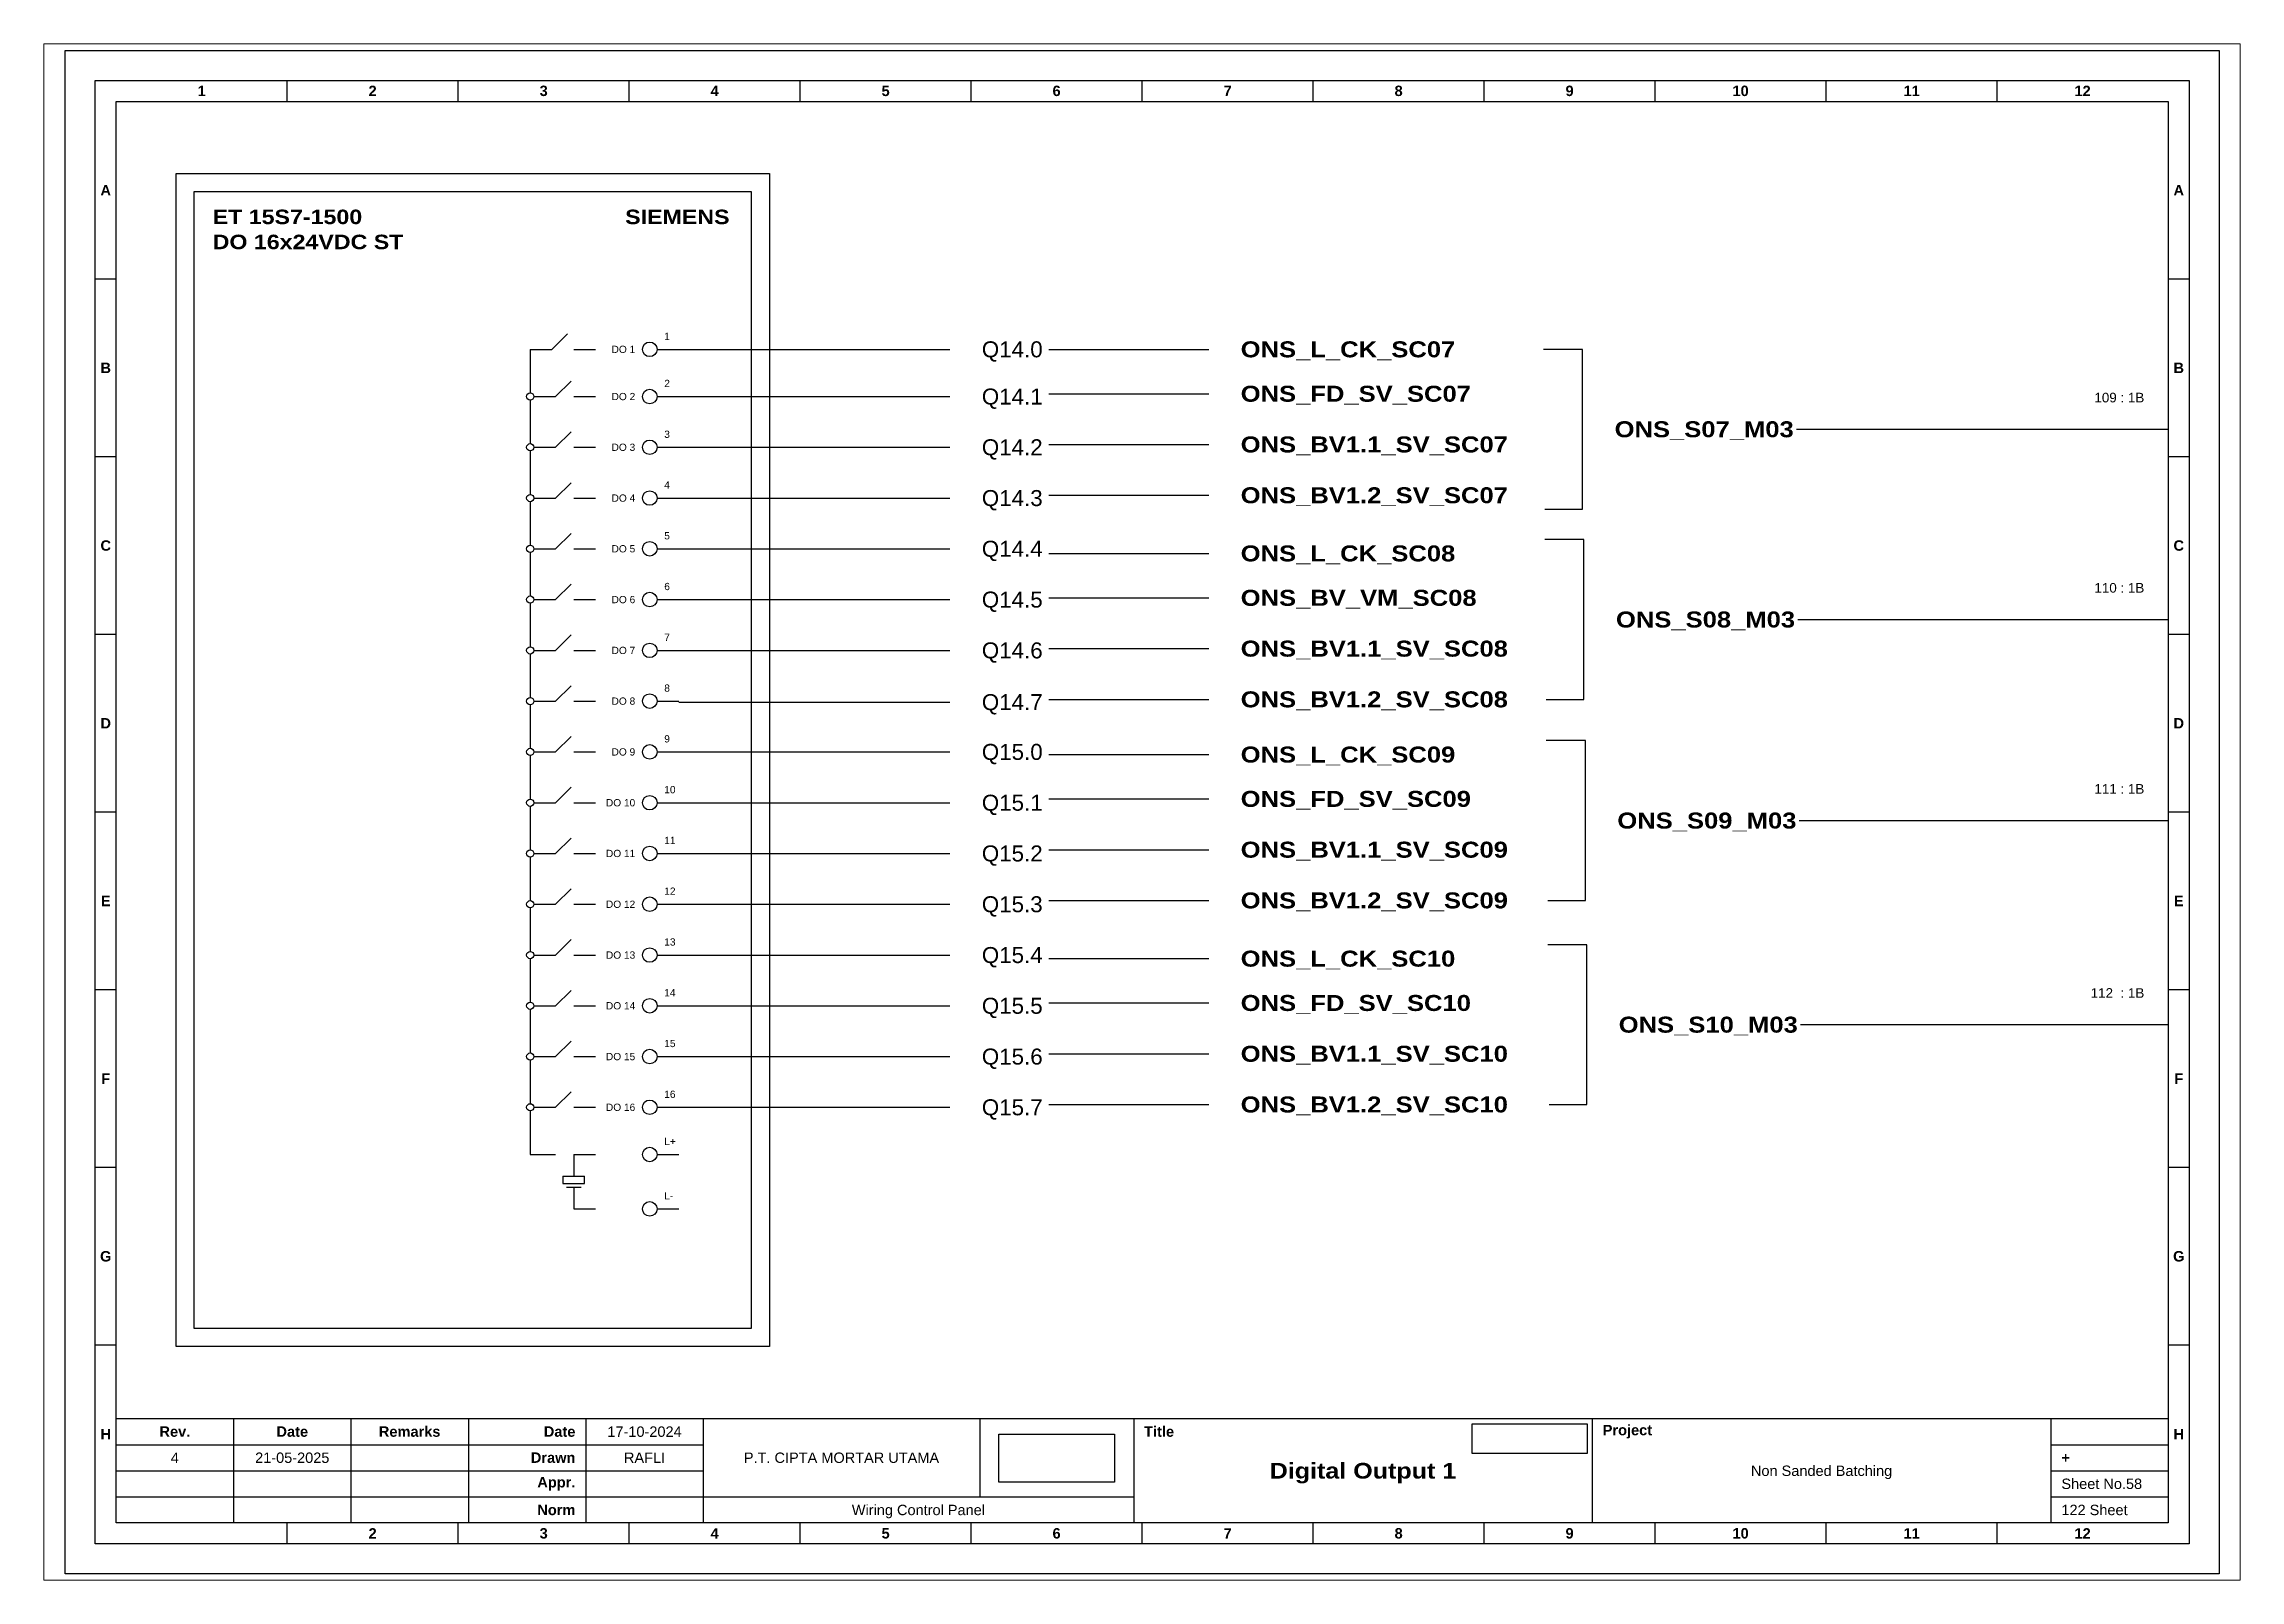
# Paper-space layout 'Card DO 1' of a CAD drawing. Header units: centimetres, sheet in millimetres. Extents: x 0 to 821, y 0 to 574.
# The model-space entities are those that its viewports show. They can reach past a viewport. Long polylines and large blocks are cut down to what shows.
import ezdxf
from ezdxf.enums import TextEntityAlignment as Align

# ---------------------------------------------------------------- set-up
doc = ezdxf.new("R2010")
doc.units = ezdxf.units.CM
doc.header["$MEASUREMENT"] = 0
doc.layers.add('MU Project Line', color=7, linetype='Continuous', lineweight=0, true_color=0xfefefe)
doc.styles.add('Bold', font='ariblk.ttf', dxfattribs={"height": 25.4})
doc.styles.get("Standard").update_dxf_attribs({"font": 'arial.ttf'})
picture_1 = doc.add_image_def('image1.png', size_in_pixel=(2048, 847))
picture_2 = doc.add_image_def('image2.png', size_in_pixel=(2092, 542))

# ---------------------------------------------------------------- blocks, each defined once
blk = doc.blocks.new('KOP MU PROJECT')
at = {"color": 6, "ltscale": 50}
for p, q in [((27.74, 184.05), (27.74, 186.66)), ((49.13, 184.05), (49.13, 186.66)), ((70.51, 184.05), (70.51, 186.66)), ((91.89, 184.05), (91.89, 186.66)), ((113.27, 184.05), (113.27, 186.66)), ((134.66, 184.05), (134.66, 186.66)), ((156.04, 184.05), (156.04, 186.66)), ((177.42, 184.05), (177.42, 186.66)), ((198.8, 184.05), (198.8, 186.66)), ((220.19, 184.05), (220.19, 186.66)), ((241.57, 184.05), (241.57, 186.66)), ((6.36, 161.84), (3.75, 161.84)), ((265.59, 161.84), (262.98, 161.84)), ((6.36, 139.63), (3.75, 139.63)), ((265.59, 139.63), (262.98, 139.63)), ((6.36, 117.42), (3.75, 117.42)), ((265.59, 117.42), (262.98, 117.42)), ((6.36, 95.22), (3.75, 95.22)), ((265.59, 95.22), (262.98, 95.22)), ((6.36, 73.01), (3.75, 73.01)), ((265.59, 73.01), (262.98, 73.01)), ((6.36, 50.8), (3.75, 50.8)), ((265.59, 50.8), (262.98, 50.8)), ((6.36, 28.59), (3.75, 28.59)), ((265.59, 28.59), (262.98, 28.59)), ((27.74, 3.75), (27.74, 6.36)), ((49.13, 3.75), (49.13, 6.36)), ((70.51, 3.75), (70.51, 6.36)), ((91.89, 3.75), (91.89, 6.36)), ((113.27, 3.75), (113.27, 6.36)), ((134.66, 3.75), (134.66, 6.36)), ((156.04, 3.75), (156.04, 6.36)), ((177.42, 3.75), (177.42, 6.36)), ((198.8, 3.75), (198.8, 6.36)), ((220.19, 3.75), (220.19, 6.36)), ((241.57, 3.75), (241.57, 6.36))]:
    blk.add_line(p, q, dxfattribs=at)
at = {"ltscale": 50}
for p, q in [((6.36, 19.41), (262.98, 19.41)), ((21.04, 19.41), (21.04, 6.36)), ((35.72, 19.41), (35.72, 6.36)), ((50.41, 19.41), (50.41, 6.36)), ((65.09, 19.41), (65.09, 6.36)), ((79.77, 19.41), (79.77, 6.36)), ((114.35, 19.41), (114.35, 9.62)), ((133.6, 19.41), (133.6, 6.36)), ((190.95, 19.41), (190.95, 6.36)), ((248.3, 19.41), (248.3, 6.36)), ((6.36, 16.15), (79.77, 16.15)), ((248.3, 16.15), (262.98, 16.15)), ((6.36, 12.89), (79.77, 12.89)), ((248.3, 12.89), (262.98, 12.89)), ((6.36, 9.62), (133.6, 9.62)), ((248.3, 9.62), (262.98, 9.62))]:
    blk.add_line(p, q, dxfattribs=at)
at = {"color": 1, "ltscale": 50}
blk.add_lwpolyline([(269.34, 0), (0, 0), (0, 190.41), (269.34, 190.41)], close=True, dxfattribs=at)
at = {"color": 6, "ltscale": 50}
for points in [[(265.59, 3.75), (3.75, 3.75), (3.75, 186.66), (265.59, 186.66)], [(262.98, 6.36), (6.36, 6.36), (6.36, 184.05), (262.98, 184.05)]]:
    blk.add_lwpolyline(points, close=True, dxfattribs=at)
at = {"ltscale": 50, "char_height": 1.305, "attachment_point": 4}
for s, width, heights, insert in [('\\pxqc;{\\fArial|b1|i0|c0|p34;1}', 21.3825, [2.51], (6.36, 185.36)), ('\\pxqc;{\\fArial|b1|i0|c0|p34;2}', 21.3825, [2.51], (27.74, 185.36)), ('\\pxqc;{\\fArial|b1|i0|c0|p34;3}', 21.3825, [2.51], (49.13, 185.36)), ('\\pxqc;{\\fArial|b1|i0|c0|p34;4}', 21.3825, [2.51], (70.51, 185.36)), ('\\pxqc;{\\fArial|b1|i0|c0|p34;5}', 21.3825, [2.51], (91.89, 185.36)), ('\\pxqc;{\\fArial|b1|i0|c0|p34;6}', 21.3825, [2.51], (113.27, 185.36)), ('\\pxqc;{\\fArial|b1|i0|c0|p34;7}', 21.3825, [2.51], (134.66, 185.36)), ('\\pxqc;{\\fArial|b1|i0|c0|p34;8}', 21.3825, [2.51], (156.04, 185.36)), ('\\pxqc;{\\fArial|b1|i0|c0|p34;9}', 21.3825, [2.51], (177.42, 185.36)), ('\\pxqc;{\\fArial|b1|i0|c0|p34;10}', 21.3825, [2.51], (198.8, 185.36)), ('\\pxqc;{\\fArial|b1|i0|c0|p34;11}', 21.3825, [2.51], (220.19, 185.36)), ('\\pxqc;{\\fArial|b1|i0|c0|p34;12}', 21.3825, [2.51], (241.57, 185.36)), ('\\pxqc;{\\fArial|b1|i0|c0|p34;A}', 2.61, [2.51], (3.75, 172.95)), ('\\pxqc;{\\fArial|b1|i0|c0|p34;A}', 2.61, [2.51], (262.98, 172.95)), ('\\pxqc;{\\fArial|b1|i0|c0|p34;B}', 2.61, [2.51], (3.75, 150.74)), ('\\pxqc;{\\fArial|b1|i0|c0|p34;B}', 2.61, [2.51], (262.98, 150.74)), ('\\pxqc;{\\fArial|b1|i0|c0|p34;C}', 2.61, [2.51], (3.75, 128.53)), ('\\pxqc;{\\fArial|b1|i0|c0|p34;C}', 2.61, [2.51], (262.98, 128.53)), ('\\pxqc;{\\fArial|b1|i0|c0|p34;D}', 2.61, [2.51], (3.75, 106.32)), ('\\pxqc;{\\fArial|b1|i0|c0|p34;D}', 2.61, [2.51], (262.98, 106.32)), ('\\pxqc;{\\fArial|b1|i0|c0|p34;E}', 2.61, [2.51], (3.75, 84.11)), ('\\pxqc;{\\fArial|b1|i0|c0|p34;E}', 2.61, [2.51], (262.98, 84.11)), ('\\pxqc;{\\fArial|b1|i0|c0|p34;F}', 2.61, [2.51], (3.75, 61.9)), ('\\pxqc;{\\fArial|b1|i0|c0|p34;F}', 2.61, [2.51], (262.98, 61.9)), ('\\pxqc;{\\fArial|b1|i0|c0|p34;G}', 2.61, [2.51], (3.75, 39.69)), ('\\pxqc;{\\fArial|b1|i0|c0|p34;G}', 2.61, [2.51], (262.98, 39.69)), ('\\pxqc;{\\fArial|b1|i0|c0|p34;H}', 2.61, [2.51], (3.75, 17.47)), ('\\pxqc;{\\fArial|b1|i0|c0|p34;Rev.}', 14.6811, [2.88], (6.36, 17.78)), ('\\pxqc;{\\fArial|b1|i0|c0|p34;Date}', 14.6811, [2.88], (21.04, 17.78)), ('\\pxqc;{\\fArial|b1|i0|c0|p34;Remarks}', 14.6811, [2.88], (35.72, 17.78)), ('\\pxqr;{\\fArial|b1|i0|c0|p34;Date}', 13.3761, [2.88], (50.41, 17.78)), ('\\pxql;{\\fArial|b1|i0|c0|p34;Title}', 50.2419, [2.88], (134.9, 17.78)), ('\\pxql;{\\fArial|b1|i0|c0|p34;Project}', 50.2419, [2.88], (192.25, 17.78)), ('\\pxqc;{\\fArial|b1|i0|c0|p34;H}', 2.61, [2.51], (262.98, 17.47)), ('\\pxqr;{\\fArial|b1|i0|c0|p34;Drawn}', 13.3761, [2.88], (50.41, 14.52)), ('\\pxql;{\\fArial|b1|i0|c0|p34;+}', 14.6811, [2.88], (249.61, 14.52)), ('\\pxqr;{\\fArial|b1|i0|c0|p34;Appr.}', 13.3761, [2.88], (50.41, 11.26)), ('\\pxqr;{\\fArial|b1|i0|c0|p34;Norm}', 13.3761, [2.88], (50.41, 7.99)), ('\\pxqc;{\\fArial|b1|i0|c0|p34;2}', 21.3825, [2.51], (27.74, 5.06)), ('\\pxqc;{\\fArial|b1|i0|c0|p34;3}', 21.3825, [2.51], (49.13, 5.06)), ('\\pxqc;{\\fArial|b1|i0|c0|p34;4}', 21.3825, [2.51], (70.51, 5.06)), ('\\pxqc;{\\fArial|b1|i0|c0|p34;5}', 21.3825, [2.51], (91.89, 5.06)), ('\\pxqc;{\\fArial|b1|i0|c0|p34;6}', 21.3825, [2.51], (113.27, 5.06)), ('\\pxqc;{\\fArial|b1|i0|c0|p34;7}', 21.3825, [2.51], (134.66, 5.06)), ('\\pxqc;{\\fArial|b1|i0|c0|p34;8}', 21.3825, [2.51], (156.04, 5.06)), ('\\pxqc;{\\fArial|b1|i0|c0|p34;9}', 21.3825, [2.51], (177.42, 5.06)), ('\\pxqc;{\\fArial|b1|i0|c0|p34;10}', 21.3825, [2.51], (198.8, 5.06)), ('\\pxqc;{\\fArial|b1|i0|c0|p34;11}', 21.3825, [2.51], (220.19, 5.06)), ('\\pxqc;{\\fArial|b1|i0|c0|p34;12}', 21.3825, [2.51], (241.57, 5.06))]:
    blk.add_mtext_dynamic_manual_height_columns(s, width=width, gutter_width=0.0326, heights=heights, dxfattribs=dict(at, insert=insert))
at = {"ltscale": 50}
for tag, p in [('DATECREATED', (72.43, 17.78)), ('REV', (13.7, 14.52)), ('REVDATE', (28.38, 14.52)), ('REMARKS', (43.06, 14.52)), ('DRAWN', (72.43, 14.52)), ('COMPANY', (97.06, 14.52)), ('APPR', (72.43, 11.26)), ('PROJECT', (219.62, 12.89)), ('NORM', (72.43, 7.99)), ('DRAWINGCATEGORY', (106.68, 7.99)), ('DESCRIPTION', (162.27, 10.03))]:
    blk.add_attdef(tag, text='', height=1.3, dxfattribs=at).set_placement(p, align=Align.MIDDLE_CENTER)
at = {"ltscale": 50, "style": 'Bold'}
blk.add_attdef('TITLE', text='', height=1.96, dxfattribs=at).set_placement((162.27, 12.89), align=Align.MIDDLE_CENTER)
at = {"ltscale": 50}
for tag, p in [('SHEETNUMBER', (249.61, 11.26)), ('TOTALSHEET', (249.61, 7.99))]:
    blk.add_attdef(tag, text='', height=1.3, dxfattribs=at).set_placement(p, align=Align.MIDDLE_LEFT)
image = blk.add_image(picture_1, insert=(116.72, 11.48), size_in_units=(14.5, 6), dxfattribs=at)
image.dxf.flags = 15
image = blk.add_image(picture_2, insert=(175.94, 15.04), size_in_units=(14.36, 3.72), dxfattribs=at)
image.dxf.flags = 15

msp = doc.modelspace()

# ---------------------------------------------------------------- linework, layer by layer
at = {"ltscale": 50}
for p, q in [((1021.62, 1280.68), (1023.54, 1282.6)), ((1018.9, 1280.68), (1021.62, 1280.68)), ((1018.9, 1280.68), (1018.9, 1275.24)), ((1024.34, 1280.68), (1027.06, 1280.68)), ((1018.9, 1274.33), (1018.9, 1268.89)), ((1019.35, 1274.78), (1022.07, 1274.78)), ((1022.07, 1274.78), (1024, 1276.71)), ((1024.34, 1274.78), (1027.06, 1274.78)), ((1022.07, 1268.44), (1024, 1270.36)), ((1018.9, 1267.98), (1018.9, 1262.55)), ((1019.35, 1268.44), (1022.07, 1268.44)), ((1024.34, 1268.44), (1027.06, 1268.44)), ((1022.07, 1262.09), (1024, 1264.01)), ((1018.9, 1261.64), (1018.9, 1256.2)), ((1019.35, 1262.09), (1022.07, 1262.09)), ((1024.34, 1262.09), (1027.06, 1262.09)), ((1018.9, 1255.29), (1018.9, 1249.85)), ((1019.35, 1255.75), (1022.07, 1255.75)), ((1022.07, 1255.75), (1024, 1257.67)), ((1024.34, 1255.75), (1027.06, 1255.75)), ((1022.07, 1249.4), (1024, 1251.32)), ((1018.9, 1248.95), (1018.9, 1243.51)), ((1019.35, 1249.4), (1022.07, 1249.4)), ((1024.34, 1249.4), (1027.06, 1249.4)), ((1022.07, 1243.05), (1024, 1244.98)), ((1018.9, 1242.6), (1018.9, 1237.16)), ((1019.35, 1243.05), (1022.07, 1243.05)), ((1024.34, 1243.05), (1027.06, 1243.05)), ((1022.07, 1236.71), (1024, 1238.63)), ((1018.9, 1236.25), (1018.9, 1230.81)), ((1019.35, 1236.71), (1022.07, 1236.71)), ((1024.34, 1236.71), (1027.06, 1236.71)), ((1019.35, 1230.36), (1022.07, 1230.36)), ((1022.07, 1230.36), (1024, 1232.28)), ((1024.34, 1230.36), (1027.06, 1230.36)), ((1018.9, 1229.91), (1018.9, 1224.47)), ((1022.07, 1224.01), (1024, 1225.94)), ((1018.9, 1223.56), (1018.9, 1218.12)), ((1019.35, 1224.01), (1022.07, 1224.01)), ((1024.34, 1224.01), (1027.06, 1224.01)), ((1022.07, 1217.67), (1024, 1219.59)), ((1018.9, 1217.21), (1018.9, 1211.77)), ((1019.35, 1217.67), (1022.07, 1217.67)), ((1024.34, 1217.67), (1027.06, 1217.67)), ((1019.35, 1211.32), (1022.07, 1211.32)), ((1022.07, 1211.32), (1024, 1213.24)), ((1024.34, 1211.32), (1027.06, 1211.32)), ((1018.9, 1210.87), (1018.9, 1205.43)), ((1022.07, 1204.97), (1024, 1206.9)), ((1018.9, 1204.52), (1018.9, 1199.08)), ((1019.35, 1204.97), (1022.07, 1204.97)), ((1024.34, 1204.97), (1027.06, 1204.97)), ((1022.07, 1198.63), (1024, 1200.55)), ((1018.9, 1198.18), (1018.9, 1192.74)), ((1019.35, 1198.63), (1022.07, 1198.63)), ((1024.34, 1198.63), (1027.06, 1198.63)), ((1019.35, 1192.28), (1022.07, 1192.28)), ((1022.07, 1192.28), (1024, 1194.21)), ((1024.34, 1192.28), (1027.06, 1192.28)), ((1018.9, 1191.83), (1018.9, 1186.39)), ((1022.07, 1185.94), (1024, 1187.86)), ((1018.9, 1185.48), (1018.9, 1180.04)), ((1019.35, 1185.94), (1022.07, 1185.94)), ((1024.34, 1185.94), (1027.06, 1185.94)), ((1018.9, 1180.04), (1022.07, 1180.04)), ((1024.34, 1180.04), (1027.06, 1180.04)), ((1024.34, 1180.04), (1024.34, 1177.32)), ((1022.98, 1177.32), (1025.7, 1177.32)), ((1022.98, 1177.32), (1022.98, 1176.43)), ((1022.98, 1176.43), (1025.7, 1176.43)), ((1023.43, 1175.96), (1025.25, 1175.96)), ((1024.34, 1175.96), (1024.34, 1173.24)), ((1025.7, 1176.43), (1025.7, 1177.32)), ((1024.34, 1173.24), (1027.06, 1173.24))]:
    msp.add_line(p, q, dxfattribs=at)
at = {"color": 6, "ltscale": 50}
for p, q in [((1034.75, 1280.68), (1037.47, 1280.68)), ((1034.75, 1274.78), (1037.47, 1274.78)), ((1034.75, 1268.44), (1037.47, 1268.44)), ((1034.75, 1262.09), (1037.47, 1262.09)), ((1034.75, 1255.75), (1037.47, 1255.75)), ((1034.75, 1249.4), (1037.47, 1249.4)), ((1034.75, 1243.05), (1037.47, 1243.05)), ((1034.75, 1236.71), (1037.47, 1236.71)), ((1034.75, 1230.36), (1037.47, 1230.36)), ((1034.75, 1224.01), (1037.47, 1224.01)), ((1034.75, 1217.67), (1037.47, 1217.67)), ((1034.75, 1211.32), (1037.47, 1211.32)), ((1034.75, 1204.97), (1037.47, 1204.97)), ((1034.75, 1198.63), (1037.47, 1198.63)), ((1034.75, 1192.28), (1037.47, 1192.28)), ((1034.75, 1185.94), (1037.47, 1185.94)), ((1034.75, 1180.04), (1037.47, 1180.04)), ((1034.75, 1173.24), (1037.47, 1173.24))]:
    msp.add_line(p, q, dxfattribs=at)
at = {"color": 146, "ltscale": 50, "true_color": 0x105689}
for p, q in [((1037.47, 1280.68), (1071.37, 1280.68)), ((1083.74, 1280.68), (1103.74, 1280.68)), ((1150.5, 1280.68), (1145.62, 1280.68)), ((1150.5, 1260.71), (1150.5, 1280.68)), ((1037.47, 1274.78), (1071.37, 1274.78)), ((1083.74, 1275.13), (1103.74, 1275.13)), ((1083.74, 1268.79), (1103.74, 1268.79)), ((1177.25, 1270.69), (1223.74, 1270.69)), ((1037.47, 1268.44), (1071.37, 1268.44)), ((1037.47, 1262.09), (1071.37, 1262.09)), ((1083.74, 1262.44), (1103.74, 1262.44)), ((1145.79, 1260.71), (1150.5, 1260.71)), ((1037.47, 1255.75), (1071.37, 1255.75)), ((1083.74, 1255.17), (1103.74, 1255.17)), ((1150.67, 1256.9), (1145.79, 1256.9)), ((1150.67, 1236.93), (1150.67, 1256.9)), ((1083.74, 1249.62), (1103.74, 1249.62)), ((1037.47, 1249.4), (1071.37, 1249.4)), ((1177.42, 1246.91), (1223.74, 1246.91)), ((1037.47, 1243.05), (1071.37, 1243.05)), ((1083.74, 1243.27), (1103.74, 1243.27)), ((1037.47, 1236.58), (1071.37, 1236.58)), ((1083.74, 1236.93), (1103.74, 1236.93)), ((1145.96, 1236.93), (1150.67, 1236.93)), ((1037.47, 1230.36), (1071.37, 1230.36)), ((1150.84, 1231.77), (1145.96, 1231.77)), ((1150.84, 1211.8), (1150.84, 1231.77)), ((1083.74, 1230.03), (1103.74, 1230.03)), ((1037.47, 1224.01), (1071.37, 1224.01)), ((1083.74, 1224.49), (1103.74, 1224.49)), ((1177.59, 1221.78), (1223.74, 1221.78)), ((1037.47, 1217.67), (1071.37, 1217.67)), ((1083.74, 1218.14), (1103.74, 1218.14)), ((1037.47, 1211.32), (1071.37, 1211.32)), ((1083.74, 1211.8), (1103.74, 1211.8)), ((1146.14, 1211.8), (1150.84, 1211.8)), ((1151.01, 1206.25), (1146.14, 1206.25)), ((1151.01, 1186.29), (1151.01, 1206.25)), ((1037.47, 1204.97), (1071.37, 1204.97)), ((1083.74, 1204.52), (1103.74, 1204.52)), ((1037.47, 1198.63), (1071.37, 1198.63)), ((1083.74, 1198.98), (1103.74, 1198.98)), ((1177.76, 1196.27), (1223.74, 1196.27)), ((1037.47, 1192.28), (1071.37, 1192.28)), ((1083.74, 1192.63), (1103.74, 1192.63)), ((1037.47, 1185.94), (1071.37, 1185.94)), ((1083.74, 1186.29), (1103.74, 1186.29)), ((1146.31, 1186.29), (1151.01, 1186.29))]:
    msp.add_line(p, q, dxfattribs=at)
at = {"ltscale": 50}
msp.add_lwpolyline([(974.62, 1302.67), (1048.81, 1302.67), (1048.81, 1156.04), (974.62, 1156.04)], close=True, dxfattribs=at)
at = {"color": 6, "ltscale": 50}
msp.add_lwpolyline([(976.89, 1300.41), (1046.54, 1300.41), (1046.54, 1158.31), (976.89, 1158.31)], close=True, dxfattribs=at)
at = {"color": 6, "ltscale": 500}
for centre in [(1033.85, 1280.68), (1033.85, 1274.78), (1033.85, 1268.44), (1033.85, 1262.09), (1033.85, 1255.75), (1033.85, 1249.4), (1033.85, 1243.05), (1033.85, 1236.71), (1033.85, 1230.36), (1033.85, 1224.01), (1033.85, 1217.67), (1033.85, 1211.32), (1033.85, 1204.97), (1033.85, 1198.63), (1033.85, 1192.28), (1033.85, 1185.94), (1033.85, 1180.04), (1033.85, 1173.24)]:
    msp.add_circle(centre, 0.907, dxfattribs=at)
at = {"ltscale": 500}
for centre in [(1018.9, 1274.78), (1018.9, 1268.44), (1018.9, 1262.09), (1018.9, 1255.75), (1018.9, 1249.4), (1018.9, 1243.05), (1018.9, 1236.71), (1018.9, 1230.36), (1018.9, 1224.01), (1018.9, 1217.67), (1018.9, 1211.32), (1018.9, 1204.97), (1018.9, 1198.63), (1018.9, 1192.28), (1018.9, 1185.94)]:
    msp.add_circle(centre, 0.453, dxfattribs=at)

# ---------------------------------------------------------------- block references
msp.add_blockref('KOP MU PROJECT', (960.76, 1127.62)).add_auto_attribs({'TITLE': 'Digital Output 1', 'PROJECT': 'Non Sanded Batching', 'COMPANY': 'P.T. CIPTA MORTAR UTAMA', 'DRAWINGCATEGORY': 'Wiring Control Panel', 'DRAWN': 'RAFLI', 'DATECREATED': '17-10-2024', 'REVDATE': '21-05-2025', 'REV': '4', 'SHEETNUMBER': 'Sheet No.58', 'TOTALSHEET': '122 Sheet'})

# ---------------------------------------------------------------- texts
at = {"ltscale": 500, "style": 'Bold'}
for s, p in [('ET 15S7-1500', (979.19, 1298.14)), ('DO 16x24VDC ST', (979.19, 1295.01))]:
    msp.add_text(s, height=1.8132, dxfattribs=at).set_placement(p, align=Align.TOP_LEFT)
msp.add_text('SIEMENS', height=1.813, dxfattribs=at).set_placement((1043.82, 1298.14), align=Align.TOP_RIGHT)
at = {"ltscale": 500}
for s, p in [('1', (1035.66, 1281.58)), ('2', (1035.66, 1275.69)), ('3', (1035.66, 1269.34)), ('4', (1035.66, 1263)), ('5', (1035.66, 1256.65)), ('6', (1035.66, 1250.31)), ('7', (1035.66, 1243.96)), ('8', (1035.66, 1237.61)), ('9', (1035.66, 1231.27)), ('10', (1035.66, 1224.92)), ('11', (1035.66, 1218.57)), ('12', (1035.66, 1212.23)), ('13', (1035.66, 1205.88)), ('14', (1035.66, 1199.54)), ('15', (1035.66, 1193.19)), ('16', (1035.66, 1186.84)), ('L+', (1035.66, 1180.95)), ('L-', (1035.66, 1174.15))]:
    msp.add_text(s, height=0.907, dxfattribs=at).set_placement(p, align=Align.BOTTOM_LEFT)
for s, p in [('DO 1', (1032.03, 1280.68)), ('DO 2', (1032.03, 1274.78)), ('DO 3', (1032.03, 1268.44)), ('DO 4', (1032.03, 1262.09)), ('DO 5', (1032.03, 1255.75)), ('DO 6', (1032.03, 1249.4)), ('DO 7', (1032.03, 1243.05)), ('DO 8', (1032.03, 1236.71)), ('DO 9', (1032.03, 1230.36)), ('DO 10', (1032.03, 1224.01)), ('DO 11', (1032.03, 1217.67)), ('DO 12', (1032.03, 1211.32)), ('DO 13', (1032.03, 1204.97)), ('DO 14', (1032.03, 1198.63)), ('DO 15', (1032.03, 1192.28)), ('DO 16', (1032.03, 1185.94))]:
    msp.add_text(s, height=0.907, dxfattribs=at).set_placement(p, align=Align.MIDDLE_RIGHT)
for s, p in [('Q14.0', (1075.37, 1280.68)), ('Q14.1', (1075.37, 1274.78)), ('Q14.2', (1075.37, 1268.44)), ('Q14.3', (1075.37, 1262.09)), ('Q14.4', (1075.37, 1255.75)), ('Q14.5', (1075.37, 1249.4)), ('Q14.6', (1075.37, 1243.05)), ('Q14.7', (1075.37, 1236.58)), ('Q15.0', (1075.37, 1230.36)), ('Q15.1', (1075.37, 1224.01)), ('Q15.2', (1075.37, 1217.67)), ('Q15.3', (1075.37, 1211.32)), ('Q15.4', (1075.37, 1204.97)), ('Q15.5', (1075.37, 1198.63)), ('Q15.6', (1075.37, 1192.28)), ('Q15.7', (1075.37, 1185.94))]:
    msp.add_text(s, height=2, dxfattribs=at).set_placement(p, align=Align.MIDDLE_LEFT)
at = {"ltscale": 500, "style": 'Bold'}
for s, p in [('ONS_L_CK_SC07', (1107.74, 1280.68)), ('ONS_FD_SV_SC07', (1107.74, 1275.13)), ('ONS_S07_M03', (1154.5, 1270.69)), ('ONS_BV1.1_SV_SC07', (1107.74, 1268.79)), ('ONS_BV1.2_SV_SC07', (1107.74, 1262.44)), ('ONS_L_CK_SC08', (1107.74, 1255.17)), ('ONS_BV_VM_SC08', (1107.74, 1249.62)), ('ONS_S08_M03', (1154.67, 1246.91)), ('ONS_BV1.1_SV_SC08', (1107.74, 1243.27)), ('ONS_BV1.2_SV_SC08', (1107.74, 1236.93)), ('ONS_L_CK_SC09', (1107.74, 1230.03)), ('ONS_FD_SV_SC09', (1107.74, 1224.49)), ('ONS_S09_M03', (1154.84, 1221.78)), ('ONS_BV1.1_SV_SC09', (1107.74, 1218.14)), ('ONS_BV1.2_SV_SC09', (1107.74, 1211.8)), ('ONS_L_CK_SC10', (1107.74, 1204.52)), ('ONS_FD_SV_SC10', (1107.74, 1198.98)), ('ONS_S10_M03', (1155.01, 1196.27)), ('ONS_BV1.1_SV_SC10', (1107.74, 1192.63)), ('ONS_BV1.2_SV_SC10', (1107.74, 1186.29))]:
    msp.add_text(s, height=2, dxfattribs=at).set_placement(p, align=Align.MIDDLE_LEFT)
at = {"ltscale": 500}
for s, p in [('109 : 1B', (1220.74, 1273.69)), ('110 : 1B', (1220.74, 1249.91)), ('111 : 1B', (1220.74, 1224.78)), ('112  : 1B', (1220.74, 1199.27))]:
    msp.add_text(s, height=1.2, dxfattribs=at).set_placement(p, align=Align.BOTTOM_RIGHT)

psp = doc.layouts.new('Card DO 1')

# ---------------------------------------------------------------- viewports
at = {"layer": 'MU Project Line'}
psp.add_viewport(center=(410.5, 287), size=(820.98, 573.9884), view_center_point=(1095.4, 1222.85), view_height=192.0041, dxfattribs=at)

doc.saveas('drawing.dxf')
